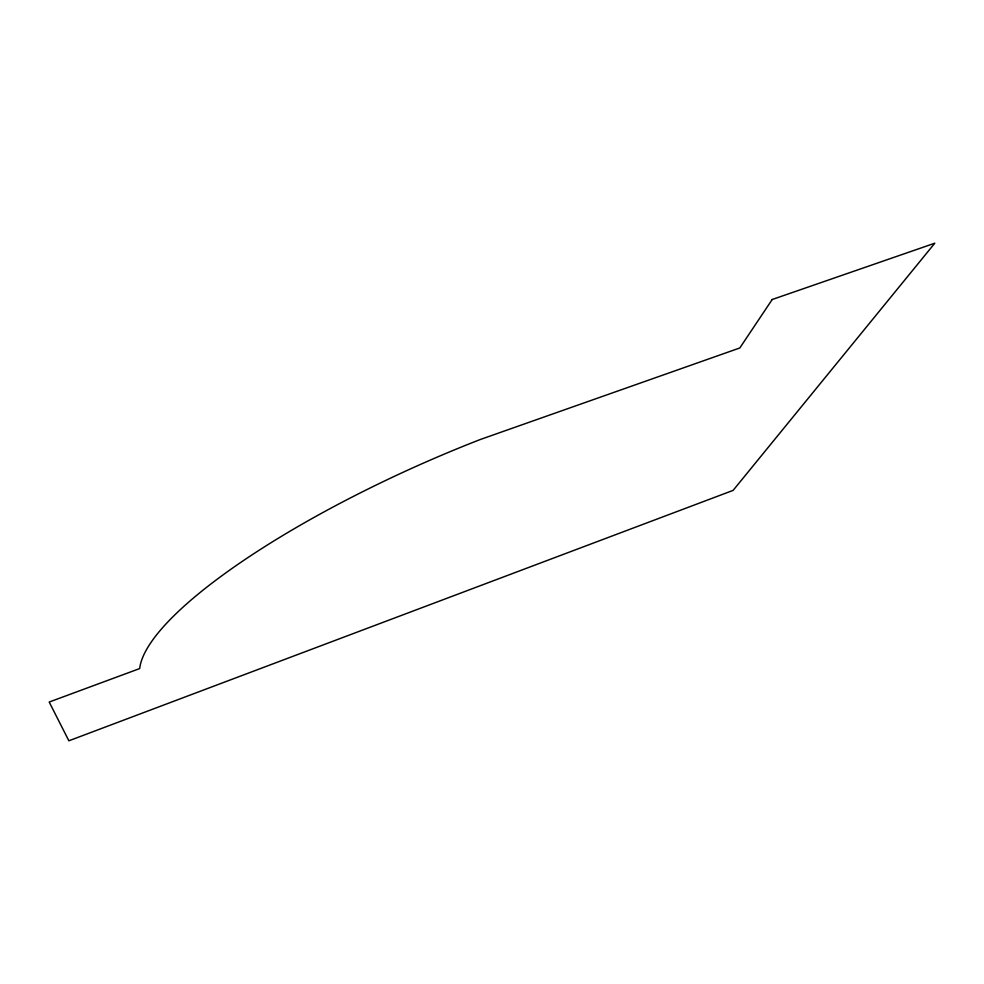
<?xml version="1.0" encoding="UTF-8"?>
<svg xmlns="http://www.w3.org/2000/svg" width="984" height="984" viewBox="0 0 984 984"><rect width="100%" height="100%" fill="white"/><g stroke="black" fill="none" stroke-linecap="round" stroke-linejoin="round"><path stroke-width="1.48" d="M772.206 299.505L739.82 347.967L480.45 439.454A344.092 85.153 -23.9 0 0 139.679 668.566L49.2 702.035L68.868 740.792L733.105 490.389L934.8 243.208L772.206 299.505"/></g></svg>
